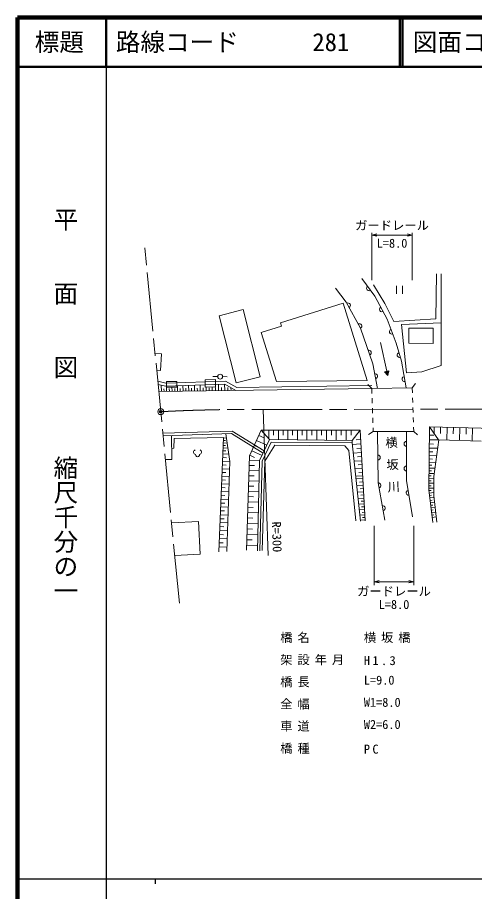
# Model space of a CAD drawing. Units: millimetres, scale not verified. Extents: x 40000 to 680000, y 20000 to 380000.
# Drawn here: x 40000 to 132926, y 202409 to 380000 of the extents above; entities that cross this region are included whole.
import ezdxf
from ezdxf.enums import TextEntityAlignment as Align

# ---------------------------------------------------------------- set-up
doc = ezdxf.new("R2010")
doc.units = ezdxf.units.MM
doc.header["$LTSCALE"] = 1000
doc.header["$PDMODE"] = 32
doc.header["$PDSIZE"] = 500
doc.linetypes.add('CHAIN', pattern=[18.5, 12, -1.5, 3.5, -1.5])
for name, color, linetype, lineweight in [('M-BGD', 7, 'Continuous', 13), ('M-BMK', 2, 'CHAIN', 13), ('M-BMK-SRVR', 3, 'Continuous', 13), ('M-STR-HTXT', 7, 'Continuous', 13), ('M-TTL', 2, 'Continuous', 140), ('M-TTL-BAND', 7, 'Continuous', 25), ('M-TTL-LINE', 7, 'Continuous', 50), ('M-TTL-TXT', 7, 'Continuous', 13)]:
    doc.layers.add(name, color=color, linetype=linetype, lineweight=lineweight)
doc.layers.add('M-OTRS', color=6, linetype='Continuous')
doc.styles.add('@ＭＳ ゴシック', font='')
doc.styles.add('ＭＳ ゴシック', font='')
doc.styles.get('@ＭＳ ゴシック').set_extended_font_data('@MS Gothic')
doc.styles.get('ＭＳ ゴシック').set_extended_font_data('MS Gothic')

msp = doc.modelspace()

# ---------------------------------------------------------------- linework, layer by layer
at = {"layer": 'M-BGD'}
for p, q in [((125080, 318753), (125177, 327937)), ((126134, 317984), (126122, 327913)), ((112407, 325708), (114661, 321855)), ((117056, 325464), (117056, 323864)), ((118256, 323864), (118256, 325464)), ((106204, 321937), (93469, 317938)), ((111126, 306260), (106204, 321937)), ((114661, 321855), (116527, 318244)), ((81010, 319406), (85864, 320635)), ((85864, 320635), (89317, 307005)), ((84463, 305776), (81010, 319406)), ((93469, 317938), (93671, 317298)), ((116527, 318244), (125080, 318753)), ((118065, 317645), (126134, 317984)), ((126110, 309309), (126134, 317984)), ((93671, 317298), (89547, 316003)), ((118065, 317645), (119083, 307831)), ((119550, 313814), (119565, 316890)), ((119565, 316890), (124508, 316866)), ((124508, 316866), (124493, 313789)), ((89547, 316003), (92672, 306049)), ((113837, 313994), (115087, 308126)), ((124493, 313789), (119550, 313814)), ((67973, 311757), (69315, 311660)), ((69315, 311660), (69073, 308292)), ((122185, 307976), (126110, 309309)), ((69073, 308292), (68305, 308347)), ((115527, 308220), (114647, 308032)), ((114647, 308032), (115275, 307246)), ((114677, 308038), (114689, 307980)), ((114706, 308045), (114731, 307927)), ((114735, 308051), (114773, 307875)), ((114765, 308057), (114815, 307823)), ((114794, 308063), (114856, 307770)), ((114823, 308070), (114898, 307718)), ((114853, 308076), (114940, 307665)), ((114882, 308082), (114982, 307613)), ((114911, 308089), (115024, 307560)), ((114941, 308095), (115066, 307508)), ((114970, 308101), (115108, 307456)), ((114999, 308107), (115149, 307403)), ((115025, 308419), (115087, 308126)), ((115029, 308114), (115191, 307351)), ((115058, 308120), (115233, 307298)), ((115087, 308126), (115275, 307246)), ((115117, 308132), (115292, 307311)), ((115146, 308139), (115309, 307376)), ((115175, 308145), (115325, 307441)), ((115205, 308151), (115342, 307506)), ((115234, 308157), (115359, 307570)), ((115263, 308164), (115376, 307635)), ((115275, 307246), (115527, 308220)), ((115293, 308170), (115393, 307700)), ((115322, 308176), (115410, 307765)), ((115351, 308182), (115426, 307830)), ((115381, 308189), (115443, 307895)), ((115410, 308195), (115460, 307960)), ((115439, 308201), (115477, 308025)), ((115469, 308207), (115494, 308090)), ((115498, 308214), (115511, 308155)), ((119083, 307831), (122185, 307976)), ((72369, 306057), (70290, 306014)), ((70290, 306014), (70314, 304863)), ((72392, 304906), (72369, 306057)), ((80229, 306440), (78154, 306390)), ((78154, 306390), (78190, 304906)), ((80707, 307022), (79695, 307036)), ((80265, 304957), (80229, 306440)), ((81706, 307021), (82613, 307008)), ((82139, 304199), (82120, 305474)), ((89317, 307005), (84463, 305776)), ((92672, 306049), (111126, 306260)), ((120277, 304747), (120892, 305647)), ((68728, 304006), (112031, 304629)), ((69261, 304014), (69242, 305292)), ((69797, 304022), (69789, 304558)), ((70314, 304863), (72392, 304906)), ((70333, 304029), (70321, 304863)), ((70878, 304037), (70870, 304582)), ((71423, 304045), (71411, 304886)), ((71978, 304053), (71970, 304608)), ((72533, 304061), (72517, 305171)), ((73098, 304069), (73089, 304634)), ((73662, 304077), (73646, 305206)), ((74237, 304085), (74228, 304660)), ((74811, 304094), (74795, 305243)), ((75396, 304102), (75387, 304687)), ((75980, 304110), (75963, 305279)), ((76575, 304119), (76566, 304714)), ((77169, 304128), (77152, 305317)), ((77774, 304136), (77766, 304741)), ((78190, 304906), (80265, 304957)), ((78380, 304145), (78369, 304911)), ((78995, 304154), (78986, 304769)), ((79611, 304163), (79600, 304940)), ((80237, 304172), (80228, 304798)), ((80864, 304181), (80846, 305434)), ((81501, 304190), (81492, 304827)), ((82779, 304208), (82770, 304849)), ((83420, 304217), (83412, 304778)), ((84567, 304834), (112023, 305229)), ((112031, 304629), (111226, 305442)), ((112031, 304629), (120277, 304747)), ((112031, 304629), (112066, 303629)), ((120277, 304747), (120309, 303748)), ((112102, 302630), (112137, 301631)), ((120340, 302748), (120372, 301749)), ((112172, 300631), (112207, 299632)), ((120403, 300749), (120435, 299750)), ((112242, 298632), (112277, 297633)), ((120466, 298750), (120498, 297751)), ((112312, 296634), (112339, 295871)), ((120530, 296751), (120557, 295871)), ((123612, 284054), (123738, 296823)), ((123738, 296823), (163177, 295726)), ((125634, 294173), (123738, 296823)), ((124738, 296795), (124701, 295476)), ((126040, 296759), (126004, 295457)), ((127342, 296723), (127270, 294127)), ((128640, 296687), (128604, 295389)), ((129939, 296650), (129866, 294054)), ((131237, 296614), (131201, 295316)), ((132535, 296578), (132463, 293981)), ((71367, 290212), (71313, 295071)), ((83187, 289804), (82383, 295405)), ((87202, 290953), (89565, 296121)), ((89096, 295095), (90147, 294614)), ((89565, 296121), (109659, 296130)), ((89565, 296121), (91263, 294221)), ((91108, 296121), (91109, 294394)), ((92075, 296122), (92076, 295155)), ((93042, 296122), (93043, 294206)), ((94009, 296123), (94010, 295156)), ((94976, 296123), (94977, 294189)), ((95943, 296124), (95944, 295157)), ((96910, 296124), (96911, 294172)), ((97886, 296124), (97887, 295149)), ((98862, 296125), (98863, 294155)), ((99847, 296125), (99847, 295141)), ((100831, 296126), (100832, 294138)), ((101825, 296126), (101826, 295132)), ((102819, 296127), (102820, 294121)), ((103822, 296127), (103822, 295124)), ((104824, 296128), (104825, 294104)), ((105836, 296128), (105837, 295116)), ((106848, 296128), (106849, 294086)), ((107869, 296129), (107870, 295108)), ((108041, 294076), (109659, 296130)), ((109659, 296130), (110709, 277700)), ((112339, 295871), (111352, 295271)), ((112339, 295871), (120557, 295871)), ((120557, 295871), (121319, 295190)), ((123722, 295152), (124683, 295143)), ((71784, 292463), (71865, 294483)), ((71865, 294483), (81884, 294689)), ((81884, 294689), (80933, 271457)), ((81818, 293061), (82317, 293041)), ((81838, 293561), (82652, 293528)), ((81858, 294061), (82266, 294044)), ((81879, 294560), (82508, 294534)), ((88615, 294043), (90718, 293082)), ((92317, 293093), (90322, 289846)), ((106565, 292963), (92317, 293093)), ((108041, 294076), (108036, 293576)), ((109742, 277650), (108036, 293576)), ((109817, 293343), (108072, 293244)), ((109766, 294237), (108872, 294186)), ((123704, 293338), (124557, 293330)), ((123712, 294192), (125634, 294173)), ((124620, 286713), (125637, 294200)), ((125637, 294200), (134262, 293930)), ((71342, 292431), (71784, 292463)), ((81747, 291333), (82974, 291283)), ((81772, 291947), (82386, 291922)), ((81797, 292561), (82797, 292520)), ((87670, 291977), (89737, 291032)), ((88143, 293010), (89176, 292538)), ((107389, 292043), (106565, 292963)), ((108826, 277700), (107389, 292043)), ((109917, 291598), (108258, 291503)), ((109867, 292470), (108994, 292421)), ((123688, 291727), (124446, 291720)), ((123695, 292485), (125402, 292468)), ((70074, 290208), (71367, 290212)), ((81685, 289833), (83186, 289772)), ((81716, 290583), (82466, 290553)), ((82593, 271487), (83187, 289804)), ((86548, 271762), (87202, 290953)), ((87171, 290019), (89230, 289949)), ((87242, 291040), (88179, 290612)), ((90322, 289846), (89740, 271692)), ((110011, 289939), (108435, 289849)), ((109964, 290768), (109135, 290721)), ((123667, 289623), (125013, 289610)), ((123674, 290296), (124347, 290290)), ((123680, 290969), (125196, 290954)), ((81623, 288320), (83136, 288258)), ((81654, 289077), (82411, 289046)), ((87100, 287938), (89180, 287867)), ((87135, 288979), (88175, 288943)), ((110101, 288363), (108604, 288278)), ((110056, 289151), (109268, 289106)), ((123650, 287896), (124181, 287891)), ((123655, 288427), (124851, 288415)), ((123661, 289025), (124259, 289019)), ((81529, 286025), (82299, 285993)), ((81561, 286794), (83087, 286732)), ((81592, 287557), (82355, 287526)), ((87064, 286887), (88115, 286851)), ((110186, 286866), (108764, 286785)), ((110216, 286340), (108820, 286261)), ((110144, 287614), (109395, 287572)), ((123635, 286365), (124620, 286355)), ((123640, 286865), (124132, 286860)), ((123645, 287365), (124707, 287355)), ((124620, 282787), (124620, 286713)), ((81466, 284479), (82242, 284447)), ((81498, 285255), (83037, 285192)), ((86992, 284774), (88054, 284738)), ((87028, 285836), (89130, 285765)), ((110296, 284944), (108969, 284868)), ((110256, 285642), (109558, 285602)), ((110334, 284280), (109670, 284242)), ((123615, 284361), (124620, 284351)), ((123620, 284863), (124122, 284858)), ((123625, 285365), (124620, 285355)), ((123630, 285865), (124127, 285860)), ((81402, 282920), (82185, 282888)), ((81434, 283703), (82987, 283639)), ((86919, 282640), (87992, 282603)), ((86956, 283713), (89079, 283640)), ((110372, 283616), (109110, 283545)), ((110407, 282986), (109777, 282950)), ((124460, 277415), (123612, 284054)), ((123636, 283862), (124096, 283921)), ((123700, 283366), (124620, 283484)), ((123763, 282870), (124178, 282923)), ((123827, 282374), (124655, 282480)), ((125238, 277444), (124620, 282787)), ((81338, 281347), (82128, 281315)), ((81370, 282137), (82936, 282073)), ((86882, 281567), (89028, 281494)), ((110443, 282355), (109245, 282287)), ((110512, 281157), (109373, 281092)), ((110478, 281756), (109878, 281722)), ((123890, 281878), (124298, 281930)), ((123953, 281382), (124770, 281487)), ((124017, 280886), (124419, 280938)), ((81240, 278965), (82833, 278900)), ((81273, 279761), (82069, 279729)), ((81306, 280558), (82885, 280493)), ((86808, 279399), (88976, 279325)), ((86845, 280483), (87929, 280446)), ((110577, 280018), (109495, 279957)), ((110638, 278936), (109610, 278878)), ((110544, 280588), (109975, 280555)), ((110607, 279477), (110066, 279446)), ((124080, 280390), (124885, 280493)), ((124143, 279894), (124540, 279945)), ((124207, 279398), (125000, 279500)), ((124270, 278903), (124661, 278952)), ((71329, 277332), (76805, 277621)), ((76805, 277621), (77158, 270950)), ((81175, 277359), (82781, 277293)), ((81208, 278162), (82011, 278129)), ((86734, 277209), (88924, 277135)), ((86771, 278304), (87866, 278267)), ((110697, 277908), (109720, 277853)), ((110667, 278422), (110153, 278393)), ((124333, 278407), (125115, 278506)), ((81108, 275738), (82729, 275672)), ((81142, 276549), (81952, 276515)), ((86696, 276103), (87802, 276065)), ((81041, 274104), (82676, 274037)), ((81075, 274921), (81892, 274888)), ((86620, 273879), (87738, 273841)), ((86658, 274997), (88871, 274921)), ((80974, 272456), (82622, 272389)), ((81008, 273280), (81832, 273247)), ((86582, 272762), (88817, 272685)), ((77158, 270950), (71978, 270676))]:
    msp.add_line(p, q, dxfattribs=at)
for points in [[(110029, 326995), (112646, 323360), (115190, 318708), (117008, 313801), (118062, 310166), (119010, 304729)], [(113206, 304646), (112219, 309603), (109729, 316896), (106819, 322155), (104662, 324990)], [(84567, 304834), (82269, 306079), (70158, 305696), (68527, 306073)], [(84419, 304232), (82126, 305474), (70099, 305094), (68588, 305443)], [(69556, 295518), (83642, 295943), (90164, 291926)], [(69571, 295019), (83508, 295439), (89947, 291472)], [(114719, 277859), (113301, 285420), (113229, 295871)], [(119101, 295871), (119117, 285928), (120316, 278514)], [(88792, 271636), (89231, 289975), (91263, 294221), (108041, 294076)], [(89292, 271624), (89728, 289856), (91577, 293719), (108036, 293576)]]:
    msp.add_lwpolyline(points, dxfattribs=at)
msp.add_circle((81207, 307032), 500, dxfattribs=at)
for centre, radius, start, end in [((111490, 324966), 500, 125.75389, 305.75389), ((107181, 321499), 500, 298.96766, 118.96766), ((114096, 320709), 500, 118.67315, 298.67315), ((109513, 317287), 500, 299.00451, 118.93081), ((116135, 316158), 500, 110.32314, 290.32314), ((111429, 311917), 500, 288.84796, 108.84796), ((117700, 311413), 500, 106.17216, 286.17216), ((112718, 307097), 500, 281.2648, 101.2648), ((118698, 306520), 500, 99.89706, 279.89706), ((119105, 293371), 500, 90.09309, 270.09309), ((76289, 291681), 479, 113.44836, 257.2818), ((76931, 291681), 479, 282.7182, 66.55164), ((76610, 291187), 428, 176.52859, 3.47141), ((113265, 290611), 500, 270.3985, 90.3985), ((119113, 288371), 500, 90.09309, 270.09309), ((113393, 284928), 500, 280.6565, 100.58281), ((119525, 283404), 500, 99.18884, 279.18884), ((114258, 280317), 500, 280.61966, 100.61966)]:
    msp.add_arc(centre, radius, start, end, dxfattribs=at)
at = {"layer": 'M-BMK'}
for p, q in [((72920, 261013), (65811, 333926)), ((89965, 300347), (146179, 300413))]:
    msp.add_line(p, q, dxfattribs=at)
msp.add_open_spline([(69128, 299903), (73520, 300113), (74671, 300157), (78225, 300250), (82809, 300371), (84295, 300355), (89965, 300347)], degree=3, knots=[0, 0, 0, 0, 1, 1, 1, 2, 2, 2, 2], dxfattribs=at)
at = {"layer": 'M-BMK-SRVR'}
msp.add_circle((69128, 299903), 600, dxfattribs=at)
at = {"layer": 'M-OTRS'}
msp.add_point((69128, 299903), dxfattribs=at)
at = {"layer": 'M-STR-HTXT'}
for p, q in [((112031, 326634), (112031, 336248)), ((112031, 335793), (113031, 336043)), ((120277, 335793), (112031, 335793)), ((112031, 335793), (113031, 335543)), ((120277, 335793), (119277, 336043)), ((120277, 335793), (119277, 335543)), ((120277, 326634), (120277, 336248)), ((89965, 300347), (90968, 270686)), ((112552, 276686), (112552, 264668)), ((120557, 276686), (120557, 264668)), ((112552, 265359), (113552, 265609)), ((120557, 265359), (112552, 265359)), ((112552, 265359), (113552, 265109)), ((120557, 265359), (119557, 265609)), ((120557, 265359), (119557, 265109))]:
    msp.add_line(p, q, dxfattribs=at)
at = {"layer": 'M-TTL'}
for p, q in [((40000, 380000), (40000, 20000)), ((680000, 380000), (40000, 380000))]:
    msp.add_line(p, q, dxfattribs=at)
at = {"layer": 'M-TTL-BAND'}
for p, q in [((58000, 370000), (58000, 20000)), ((40000, 205000), (579000, 205000)), ((68000, 205000), (68000, 204000))]:
    msp.add_line(p, q, dxfattribs=at)
at = {"layer": 'M-TTL-LINE'}
for p, q in [((58000, 380000), (58000, 370000)), ((117750, 380000), (117750, 370000)), ((118250, 380000), (118250, 370000)), ((40000, 370000), (680000, 370000))]:
    msp.add_line(p, q, dxfattribs=at)

# ---------------------------------------------------------------- texts
at = {"layer": 'M-BGD', "insert": (116160, 288166), "char_height": 1833, "attachment_point": 5, "rotation": 272.741, "style": '@ＭＳ ゴシック'}
msp.add_mtext('\\T1.8;横坂川', dxfattribs=at)
at = {"layer": 'M-STR-HTXT', "style": 'ＭＳ ゴシック'}
for s, p in [('ガードレール', (116154, 336293)), ('L=8.0', (116154, 332671)), ('ガードレール', (116555, 261958)), ('L=8.0', (116555, 259270))]:
    msp.add_text(s, height=1833, dxfattribs=at).set_placement(p, align=Align.BOTTOM_CENTER)
msp.add_text('R=300', height=1833, rotation=271.936, dxfattribs=at).set_placement((91276, 274414), align=Align.BOTTOM_CENTER)
for s, p in [('L=9.0', (110420, 243891)), ('W1=8.0', (110420, 239391)), ('W2=6.0', (110420, 234891))]:
    msp.add_text(s, height=1833, dxfattribs=at).set_placement(p, align=Align.BOTTOM_LEFT)
at = {"layer": 'M-STR-HTXT', "char_height": 1833, "attachment_point": 7, "style": 'ＭＳ ゴシック'}
for s, insert in [('\\T1.4;橋名', (93420, 252891)), ('\\T1.4;横坂橋', (110420, 252891)), ('\\T1.4;架設年月', (93420, 248391)), ('\\T1.4;H1.3', (110420, 248391)), ('\\T1.4;橋長', (93420, 243891)), ('\\T1.4;全幅', (93420, 239391)), ('\\T1.4;車道', (93420, 234891)), ('\\T1.4;橋種', (93420, 230391)), ('\\T1.4;PC', (110420, 230391))]:
    msp.add_mtext(s, dxfattribs=dict(at, insert=insert))
at = {"layer": 'M-TTL-BAND', "style": '@ＭＳ ゴシック'}
for s, p in [('平\u3000\u3000面\u3000\u3000図', (49777, 306475)), ('縮尺千分の一', (49777, 261030))]:
    msp.add_text(s, height=3666, rotation=270, dxfattribs=at).set_placement(p, align=Align.MIDDLE_RIGHT)
at = {"layer": 'M-TTL-TXT', "style": 'ＭＳ ゴシック'}
msp.add_text('標題', height=3666, dxfattribs=at).set_placement((48500, 375000), align=Align.MIDDLE_CENTER)
for s, p in [('路線コード      281', (60000, 375000)), ('図面コード      22-0', (120380, 375000))]:
    msp.add_text(s, height=3666, dxfattribs=at).set_placement(p, align=Align.MIDDLE_LEFT)

doc.saveas('drawing.dxf')
